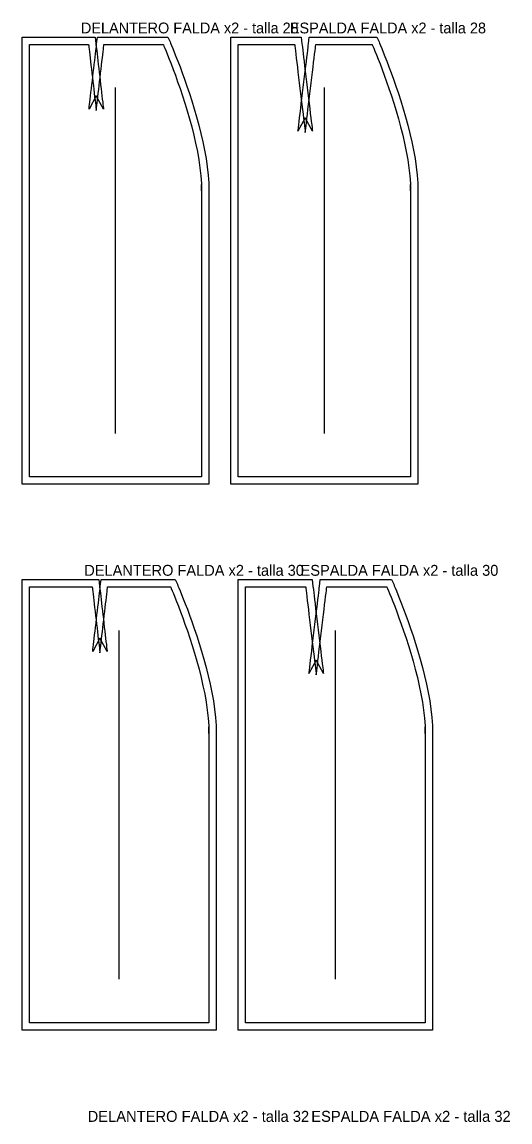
# Model space of a CAD drawing. Header units: centimetres. Extents: x -1 to 69, y -361 to 3.
# Drawn here: x -1 to 65.6, y -147 to 3.1 of the extents above; entities that cross this region are included whole.
import ezdxf

# ---------------------------------------------------------------- set-up
doc = ezdxf.new("R2010")
doc.units = ezdxf.units.CM
for name, color, linetype in [('15_SeamAllowance', 4, 'CONTINUOUS'), ('1_Boundary', 7, 'CONTINUOUS'), ('4_Notch', 1, 'CONTINUOUS'), ('5_Grainline', 3, 'CONTINUOUS'), ('8_Text', 7, 'CONTINUOUS')]:
    doc.layers.add(name, color=color, linetype=linetype)

msp = doc.modelspace()

# ---------------------------------------------------------------- linework, layer by layer
at = {"layer": '15_SeamAllowance'}
for points in [[(-1, 1), (0.0409, 1), (0.1589, 1), (0.347, 1), (0.5981, 1), (0.9054, 1), (1.2617, 1), (1.6601, 1), (2.0935, 1), (2.555, 1), (3.0375, 1), (3.534, 1), (4.0375, 1), (4.541, 1), (5.0375, 1), (5.52, 1), (5.9815, 1), (6.4149, 1), (6.8133, 1), (7.1696, 1), (7.4769, 1), (7.728, 1), (7.9161, 1), (8.0341, 1), (8.9651, 1), (9.0736, 0.0703), (9.0889, -0.0612), (9.1134, -0.2708), (9.146, -0.5508), (9.186, -0.8932), (9.2323, -1.2904), (9.2841, -1.7344), (9.3405, -2.2175), (9.4005, -2.7318), (9.4632, -3.2695), (9.5278, -3.8229), (9.5933, -4.3841), (9.6587, -4.9453), (9.7233, -5.4987), (9.786, -6.0365), (9.846, -6.5508), (9.9024, -7.0339), (9.9542, -7.4779), (10.0005, -7.875), (10.0405, -8.2175), (10.0731, -8.4974), (10.0976, -8.707), (10.1129, -8.8385), (9.125, -7), (8.1371, -8.8385), (8.1524, -8.707), (8.1769, -8.4974), (8.2095, -8.2175), (8.2495, -7.875), (8.2958, -7.4779), (8.3476, -7.0339), (8.404, -6.5508), (8.464, -6.0365), (8.5267, -5.4987), (8.5913, -4.9453), (8.6567, -4.3841), (8.7222, -3.8229), (8.7868, -3.2695), (8.8495, -2.7318), (8.9095, -2.2175), (8.9659, -1.7344), (9.0177, -1.2904), (9.064, -0.8932), (9.104, -0.5508), (9.1366, -0.2708), (9.1611, -0.0612), (9.1764, 0.0703), (9.2849, 1), (10.2159, 1), (10.3339, 1), (10.522, 1), (10.7731, 1), (11.0804, 1), (11.4367, 1), (11.8351, 1), (12.2685, 1), (12.73, 1), (13.2125, 1), (13.709, 1), (14.2125, 1), (14.716, 1), (15.2125, 1), (15.695, 1), (16.1565, 1), (16.5899, 1), (16.9883, 1), (17.3446, 1), (17.6519, 1), (17.903, 1), (18.0911, 1), (18.2091, 1), (18.9065, 1), (19.1951, 0.3341), (19.2739, 0.1498), (19.3984, -0.1461), (19.5642, -0.5466), (19.7665, -1.0448), (20.0009, -1.6338), (20.2627, -2.3066), (20.5475, -3.0564), (20.8507, -3.8764), (21.1678, -4.7596), (21.4941, -5.6992), (21.8252, -6.6884), (22.1566, -7.7205), (22.4836, -8.7885), (22.8016, -9.8858), (23.1062, -11.0057), (23.3928, -12.1415), (23.6568, -13.2867), (23.8934, -14.4348), (24.0981, -15.5794), (24.2662, -16.7143), (24.3926, -17.8335), (24.4725, -18.931), (24.5, -19.987), (24.5, -20.3123), (24.5, -20.9774), (24.5, -21.9629), (24.5, -23.2361), (24.5, -24.7645), (24.5, -26.5156), (24.5, -28.4568), (24.5, -30.5556), (24.5, -32.7793), (24.5, -35.0955), (24.5, -37.4716), (24.5, -39.875), (24.5, -42.2732), (24.5, -44.6337), (24.5, -46.9238), (24.5, -49.1111), (24.5, -51.163), (24.5, -53.0469), (24.5, -54.7303), (24.5, -56.1806), (24.5, -57.3652), (24.5, -58.2517), (24.5, -58.8075), (24.5, -60), (23.381, -60), (23.0376, -60), (22.4902, -60), (21.7593, -60), (20.8651, -60), (19.8281, -60), (18.6688, -60), (17.4074, -60), (16.0645, -60), (14.6603, -60), (13.2154, -60), (11.75, -60), (10.2846, -60), (8.8397, -60), (7.4355, -60), (6.0926, -60), (4.8312, -60), (3.6719, -60), (2.6349, -60), (1.7407, -60), (1.0098, -60), (0.4624, -60), (0.119, -60), (-1, -60), (-1, -58.7012), (-1, -57.8391), (-1, -56.4648), (-1, -54.6296), (-1, -52.3847), (-1, -49.7813), (-1, -46.8705), (-1, -43.7037), (-1, -40.332), (-1, -36.8067), (-1, -33.179), (-1, -29.5), (-1, -25.821), (-1, -22.1933), (-1, -18.668), (-1, -15.2963), (-1, -12.1295), (-1, -9.2188), (-1, -6.6153), (-1, -4.3704), (-1, -2.5352), (-1, -1.1609), (-1, -0.2988)], [(27.5, 1), (28.5389, 1), (28.6511, 1), (28.8301, 1), (29.069, 1), (29.3613, 1), (29.7002, 1), (30.0791, 1), (30.4914, 1), (30.9304, 1), (31.3894, 1), (31.8617, 1), (32.3406, 1), (32.8196, 1), (33.2919, 1), (33.7509, 1), (34.1898, 1), (34.6021, 1), (34.9811, 1), (35.32, 1), (35.6123, 1), (35.8512, 1), (36.0301, 1), (36.1424, 1), (37.0681, 1), (37.1814, 0.0587), (37.2025, -0.1167), (37.2361, -0.3962), (37.281, -0.7694), (37.336, -1.226), (37.3997, -1.7555), (37.4709, -2.3476), (37.5484, -2.9917), (37.6309, -3.6774), (37.7172, -4.3944), (37.8059, -5.1323), (37.896, -5.8805), (37.986, -6.6288), (38.0748, -7.3667), (38.161, -8.0837), (38.2435, -8.7694), (38.321, -9.4135), (38.3923, -10.0055), (38.456, -10.5351), (38.5109, -10.9917), (38.5558, -11.3649), (38.5894, -11.6444), (38.6105, -11.8198), (37.625, -10), (36.6395, -11.8198), (36.6606, -11.6444), (36.6942, -11.3649), (36.7391, -10.9917), (36.794, -10.5351), (36.8577, -10.0055), (36.929, -9.4135), (37.0065, -8.7694), (37.089, -8.0837), (37.1752, -7.3667), (37.264, -6.6288), (37.354, -5.8805), (37.4441, -5.1323), (37.5328, -4.3944), (37.6191, -3.6774), (37.7016, -2.9917), (37.7791, -2.3476), (37.8503, -1.7555), (37.914, -1.226), (37.969, -0.7694), (38.0139, -0.3962), (38.0475, -0.1167), (38.0686, 0.0587), (38.1819, 1), (39.1076, 1), (39.2199, 1), (39.3988, 1), (39.6377, 1), (39.93, 1), (40.2689, 1), (40.6479, 1), (41.0602, 1), (41.4991, 1), (41.9581, 1), (42.4304, 1), (42.9094, 1), (43.3883, 1), (43.8606, 1), (44.3196, 1), (44.7586, 1), (45.1709, 1), (45.5498, 1), (45.8887, 1), (46.181, 1), (46.4199, 1), (46.5989, 1), (46.7111, 1), (47.4065, 1), (47.6951, 0.3341), (47.7739, 0.1498), (47.8984, -0.1461), (48.0642, -0.5466), (48.2665, -1.0448), (48.5009, -1.6338), (48.7627, -2.3066), (49.0475, -3.0564), (49.3507, -3.8764), (49.6678, -4.7596), (49.9941, -5.6992), (50.3252, -6.6884), (50.6566, -7.7205), (50.9836, -8.7885), (51.3016, -9.8858), (51.6062, -11.0057), (51.8928, -12.1415), (52.1568, -13.2867), (52.3934, -14.4348), (52.5981, -15.5794), (52.7662, -16.7143), (52.8926, -17.8335), (52.9725, -18.931), (53, -19.987), (53, -20.3123), (53, -20.9774), (53, -21.9629), (53, -23.2361), (53, -24.7645), (53, -26.5156), (53, -28.4568), (53, -30.5556), (53, -32.7793), (53, -35.0955), (53, -37.4716), (53, -39.875), (53, -42.2732), (53, -44.6337), (53, -46.9238), (53, -49.1111), (53, -51.163), (53, -53.0469), (53, -54.7303), (53, -56.1806), (53, -57.3652), (53, -58.2517), (53, -58.8075), (53, -60), (51.881, -60), (51.5376, -60), (50.9902, -60), (50.2593, -60), (49.3651, -60), (48.3281, -60), (47.1688, -60), (45.9074, -60), (44.5645, -60), (43.1603, -60), (41.7154, -60), (40.25, -60), (38.7846, -60), (37.3397, -60), (35.9355, -60), (34.5926, -60), (33.3312, -60), (32.1719, -60), (31.1349, -60), (30.2407, -60), (29.5098, -60), (28.9624, -60), (28.619, -60), (27.5, -60), (27.5, -58.7012), (27.5, -57.8391), (27.5, -56.4648), (27.5, -54.6296), (27.5, -52.3847), (27.5, -49.7813), (27.5, -46.8705), (27.5, -43.7037), (27.5, -40.332), (27.5, -36.8067), (27.5, -33.179), (27.5, -29.5), (27.5, -25.821), (27.5, -22.1933), (27.5, -18.668), (27.5, -15.2963), (27.5, -12.1295), (27.5, -9.2188), (27.5, -6.6153), (27.5, -4.3704), (27.5, -2.5352), (27.5, -1.1609), (27.5, -0.2988)], [(-1, -73), (0.0434, -73), (0.1687, -73), (0.3685, -73), (0.6352, -73), (0.9615, -73), (1.3398, -73), (1.7629, -73), (2.2231, -73), (2.7132, -73), (3.2255, -73), (3.7528, -73), (4.2875, -73), (4.8222, -73), (5.3495, -73), (5.8618, -73), (6.3519, -73), (6.8121, -73), (7.2352, -73), (7.6135, -73), (7.9398, -73), (8.2065, -73), (8.4063, -73), (8.5316, -73), (9.4651, -73), (9.5736, -73.9297), (9.5889, -74.0612), (9.6134, -74.2708), (9.646, -74.5508), (9.686, -74.8932), (9.7323, -75.2904), (9.7841, -75.7344), (9.8405, -76.2175), (9.9005, -76.7318), (9.9632, -77.2695), (10.0278, -77.8229), (10.0933, -78.3841), (10.1587, -78.9453), (10.2233, -79.4987), (10.286, -80.0365), (10.346, -80.5508), (10.4024, -81.0339), (10.4542, -81.4779), (10.5005, -81.875), (10.5405, -82.2175), (10.5731, -82.4974), (10.5976, -82.707), (10.6129, -82.8385), (9.625, -81), (8.6371, -82.8385), (8.6524, -82.707), (8.6769, -82.4974), (8.7095, -82.2175), (8.7495, -81.875), (8.7958, -81.4779), (8.8476, -81.0339), (8.904, -80.5508), (8.964, -80.0365), (9.0267, -79.4987), (9.0913, -78.9453), (9.1567, -78.3841), (9.2222, -77.8229), (9.2868, -77.2695), (9.3495, -76.7318), (9.4095, -76.2175), (9.4659, -75.7344), (9.5177, -75.2904), (9.564, -74.8932), (9.604, -74.5508), (9.6366, -74.2708), (9.6611, -74.0612), (9.6764, -73.9297), (9.7849, -73), (10.7184, -73), (10.8437, -73), (11.0435, -73), (11.3102, -73), (11.6365, -73), (12.0148, -73), (12.4379, -73), (12.8981, -73), (13.3882, -73), (13.9005, -73), (14.4278, -73), (14.9625, -73), (15.4972, -73), (16.0245, -73), (16.5368, -73), (17.0269, -73), (17.4871, -73), (17.9102, -73), (18.2885, -73), (18.6148, -73), (18.8815, -73), (19.0813, -73), (19.2066, -73), (19.9065, -73), (20.1951, -73.6659), (20.2739, -73.8502), (20.3984, -74.1461), (20.5642, -74.5466), (20.7665, -75.0448), (21.0009, -75.6338), (21.2627, -76.3066), (21.5475, -77.0564), (21.8507, -77.8764), (22.1678, -78.7596), (22.4941, -79.6992), (22.8252, -80.6884), (23.1566, -81.7205), (23.4836, -82.7885), (23.8016, -83.8858), (24.1062, -85.0057), (24.3928, -86.1415), (24.6568, -87.2867), (24.8934, -88.4348), (25.0981, -89.5794), (25.2662, -90.7143), (25.3926, -91.8335), (25.4725, -92.931), (25.5, -93.987), (25.5, -94.3148), (25.5, -94.9873), (25.5, -95.9844), (25.5, -97.2731), (25.5, -98.8206), (25.5, -100.5938), (25.5, -102.5596), (25.5, -104.6852), (25.5, -106.9375), (25.5, -109.2836), (25.5, -111.6904), (25.5, -114.125), (25.5, -116.5544), (25.5, -118.9456), (25.5, -121.2656), (25.5, -123.4815), (25.5, -125.5602), (25.5, -127.4688), (25.5, -129.1742), (25.5, -130.6435), (25.5, -131.8438), (25.5, -132.7419), (25.5, -133.305), (25.5, -134.5), (24.3759, -134.5), (24.0179, -134.5), (23.4473, -134.5), (22.6852, -134.5), (21.753, -134.5), (20.6719, -134.5), (19.4632, -134.5), (18.1481, -134.5), (16.748, -134.5), (15.2841, -134.5), (13.7777, -134.5), (12.25, -134.5), (10.7223, -134.5), (9.2159, -134.5), (7.752, -134.5), (6.3519, -134.5), (5.0368, -134.5), (3.8281, -134.5), (2.747, -134.5), (1.8148, -134.5), (1.0527, -134.5), (0.4821, -134.5), (0.1241, -134.5), (-1, -134.5), (-1, -133.1987), (-1, -132.3293), (-1, -130.9434), (-1, -129.0926), (-1, -126.8286), (-1, -124.2031), (-1, -121.2677), (-1, -118.0741), (-1, -114.6738), (-1, -111.1186), (-1, -107.4601), (-1, -103.75), (-1, -100.0399), (-1, -96.3814), (-1, -92.8262), (-1, -89.4259), (-1, -86.2323), (-1, -83.2969), (-1, -80.6714), (-1, -78.4074), (-1, -76.5566), (-1, -75.1707), (-1, -74.3013)], [(28.5, -73), (29.5414, -73), (29.661, -73), (29.8515, -73), (30.106, -73), (30.4173, -73), (30.7783, -73), (31.1819, -73), (31.6211, -73), (32.0886, -73), (32.5774, -73), (33.0805, -73), (33.5906, -73), (34.1008, -73), (34.6038, -73), (35.0927, -73), (35.5602, -73), (35.9993, -73), (36.4029, -73), (36.7639, -73), (37.0752, -73), (37.3297, -73), (37.5203, -73), (37.6398, -73), (38.5681, -73), (38.6814, -73.9413), (38.7025, -74.1167), (38.7361, -74.3962), (38.781, -74.7694), (38.836, -75.226), (38.8997, -75.7555), (38.9709, -76.3476), (39.0484, -76.9917), (39.1309, -77.6774), (39.2172, -78.3944), (39.3059, -79.1323), (39.396, -79.8805), (39.486, -80.6288), (39.5748, -81.3667), (39.661, -82.0837), (39.7435, -82.7694), (39.821, -83.4135), (39.8923, -84.0055), (39.956, -84.5351), (40.0109, -84.9917), (40.0558, -85.3649), (40.0894, -85.6444), (40.1105, -85.8198), (39.125, -84), (38.1395, -85.8198), (38.1606, -85.6444), (38.1942, -85.3649), (38.2391, -84.9917), (38.294, -84.5351), (38.3577, -84.0055), (38.429, -83.4135), (38.5065, -82.7694), (38.589, -82.0837), (38.6752, -81.3667), (38.764, -80.6288), (38.854, -79.8805), (38.9441, -79.1323), (39.0328, -78.3944), (39.1191, -77.6774), (39.2016, -76.9917), (39.2791, -76.3476), (39.3503, -75.7555), (39.414, -75.226), (39.469, -74.7694), (39.5139, -74.3962), (39.5475, -74.1167), (39.5686, -73.9413), (39.6819, -73), (40.6102, -73), (40.7297, -73), (40.9203, -73), (41.1748, -73), (41.4861, -73), (41.8471, -73), (42.2507, -73), (42.6898, -73), (43.1573, -73), (43.6462, -73), (44.1492, -73), (44.6594, -73), (45.1695, -73), (45.6726, -73), (46.1614, -73), (46.6289, -73), (47.0681, -73), (47.4717, -73), (47.8327, -73), (48.144, -73), (48.3985, -73), (48.589, -73), (48.7086, -73), (49.4065, -73), (49.6951, -73.6659), (49.7739, -73.8502), (49.8984, -74.1461), (50.0642, -74.5466), (50.2665, -75.0448), (50.5009, -75.6338), (50.7627, -76.3066), (51.0475, -77.0564), (51.3507, -77.8764), (51.6678, -78.7596), (51.9941, -79.6992), (52.3252, -80.6884), (52.6566, -81.7205), (52.9836, -82.7885), (53.3016, -83.8858), (53.6062, -85.0057), (53.8928, -86.1415), (54.1568, -87.2867), (54.3934, -88.4348), (54.5981, -89.5794), (54.7662, -90.7143), (54.8926, -91.8335), (54.9725, -92.931), (55, -93.987), (55, -94.3148), (55, -94.9873), (55, -95.9844), (55, -97.2731), (55, -98.8206), (55, -100.5938), (55, -102.5596), (55, -104.6852), (55, -106.9375), (55, -109.2836), (55, -111.6904), (55, -114.125), (55, -116.5544), (55, -118.9456), (55, -121.2656), (55, -123.4815), (55, -125.5602), (55, -127.4688), (55, -129.1742), (55, -130.6435), (55, -131.8438), (55, -132.7419), (55, -133.305), (55, -134.5), (53.8759, -134.5), (53.5179, -134.5), (52.9473, -134.5), (52.1852, -134.5), (51.253, -134.5), (50.1719, -134.5), (48.9632, -134.5), (47.6481, -134.5), (46.248, -134.5), (44.7841, -134.5), (43.2777, -134.5), (41.75, -134.5), (40.2223, -134.5), (38.7159, -134.5), (37.252, -134.5), (35.8519, -134.5), (34.5368, -134.5), (33.3281, -134.5), (32.247, -134.5), (31.3148, -134.5), (30.5527, -134.5), (29.9821, -134.5), (29.6241, -134.5), (28.5, -134.5), (28.5, -133.1987), (28.5, -132.3293), (28.5, -130.9434), (28.5, -129.0926), (28.5, -126.8286), (28.5, -124.2031), (28.5, -121.2677), (28.5, -118.0741), (28.5, -114.6738), (28.5, -111.1186), (28.5, -107.4601), (28.5, -103.75), (28.5, -100.0399), (28.5, -96.3814), (28.5, -92.8262), (28.5, -89.4259), (28.5, -86.2323), (28.5, -83.2969), (28.5, -80.6714), (28.5, -78.4074), (28.5, -76.5566), (28.5, -75.1707), (28.5, -74.3013)]]:
    msp.add_lwpolyline(points, close=True, dxfattribs=at)
at = {"layer": '1_Boundary'}
for points in [[(0, 0), (0.0409, 0), (0.1589, 0), (0.347, 0), (0.5981, 0), (0.9054, 0), (1.2617, 0), (1.6601, 0), (2.0935, 0), (2.555, 0), (3.0375, 0), (3.534, 0), (4.0375, 0), (4.541, 0), (5.0375, 0), (5.52, 0), (5.9815, 0), (6.4149, 0), (6.8133, 0), (7.1696, 0), (7.4769, 0), (7.728, 0), (7.9161, 0), (8.0341, 0), (8.075, 0), (8.0803, -0.0456), (8.0957, -0.1771), (8.1201, -0.3867), (8.1528, -0.6667), (8.1927, -1.0091), (8.2391, -1.4063), (8.2909, -1.8503), (8.3472, -2.3333), (8.4072, -2.8477), (8.47, -3.3854), (8.5345, -3.9388), (8.6, -4.5), (8.6655, -5.0612), (8.73, -5.6146), (8.7928, -6.1523), (8.8528, -6.6667), (8.9091, -7.1497), (8.9609, -7.5938), (9.0073, -7.9909), (9.0472, -8.3333), (9.0799, -8.6133), (9.1043, -8.8229), (9.1197, -8.9544), (9.125, -9), (9.1303, -8.9544), (9.1457, -8.8229), (9.1701, -8.6133), (9.2028, -8.3333), (9.2427, -7.9909), (9.2891, -7.5938), (9.3409, -7.1497), (9.3972, -6.6667), (9.4572, -6.1523), (9.52, -5.6146), (9.5845, -5.0612), (9.65, -4.5), (9.7155, -3.9388), (9.78, -3.3854), (9.8428, -2.8477), (9.9028, -2.3333), (9.9591, -1.8503), (10.0109, -1.4063), (10.0573, -1.0091), (10.0972, -0.6667), (10.1299, -0.3867), (10.1543, -0.1771), (10.1697, -0.0456), (10.175, 0), (10.2159, 0), (10.3339, 0), (10.522, 0), (10.7731, 0), (11.0804, 0), (11.4367, 0), (11.8351, 0), (12.2685, 0), (12.73, 0), (13.2125, 0), (13.709, 0), (14.2125, 0), (14.716, 0), (15.2125, 0), (15.695, 0), (16.1565, 0), (16.5899, 0), (16.9883, 0), (17.3446, 0), (17.6519, 0), (17.903, 0), (18.0911, 0), (18.2091, 0), (18.25, 0), (18.2766, -0.0613), (18.3533, -0.2407), (18.4756, -0.5313), (18.6389, -0.9259), (18.8387, -1.4178), (19.0703, -2), (19.3293, -2.6655), (19.6111, -3.4074), (19.9111, -4.2188), (20.2248, -5.0926), (20.5476, -6.022), (20.875, -7), (21.2024, -8.0197), (21.5252, -9.0741), (21.8389, -10.1563), (22.1389, -11.2593), (22.4207, -12.3762), (22.6797, -13.5), (22.9113, -14.6238), (23.1111, -15.7407), (23.2744, -16.8438), (23.3967, -17.9259), (23.4734, -18.9803), (23.5, -20), (23.5, -20.3123), (23.5, -20.9774), (23.5, -21.9629), (23.5, -23.2361), (23.5, -24.7645), (23.5, -26.5156), (23.5, -28.4568), (23.5, -30.5556), (23.5, -32.7793), (23.5, -35.0955), (23.5, -37.4716), (23.5, -39.875), (23.5, -42.2732), (23.5, -44.6337), (23.5, -46.9238), (23.5, -49.1111), (23.5, -51.163), (23.5, -53.0469), (23.5, -54.7303), (23.5, -56.1806), (23.5, -57.3652), (23.5, -58.2517), (23.5, -58.8075), (23.5, -59), (23.381, -59), (23.0376, -59), (22.4902, -59), (21.7593, -59), (20.8651, -59), (19.8281, -59), (18.6688, -59), (17.4074, -59), (16.0645, -59), (14.6603, -59), (13.2154, -59), (11.75, -59), (10.2846, -59), (8.8397, -59), (7.4355, -59), (6.0926, -59), (4.8312, -59), (3.6719, -59), (2.6349, -59), (1.7407, -59), (1.0098, -59), (0.4624, -59), (0.119, -59), (0, -59), (0, -58.7012), (0, -57.8391), (0, -56.4648), (0, -54.6296), (0, -52.3847), (0, -49.7813), (0, -46.8705), (0, -43.7037), (0, -40.332), (0, -36.8067), (0, -33.179), (0, -29.5), (0, -25.821), (0, -22.1933), (0, -18.668), (0, -15.2963), (0, -12.1295), (0, -9.2188), (0, -6.6153), (0, -4.3704), (0, -2.5352), (0, -1.1609), (0, -0.2988), (0, 0)], [(28.5, 0), (28.5389, 0), (28.6511, 0), (28.8301, 0), (29.069, 0), (29.3613, 0), (29.7002, 0), (30.0791, 0), (30.4914, 0), (30.9304, 0), (31.3894, 0), (31.8617, 0), (32.3406, 0), (32.8196, 0), (33.2919, 0), (33.7509, 0), (34.1898, 0), (34.6021, 0), (34.9811, 0), (35.32, 0), (35.6123, 0), (35.8512, 0), (36.0301, 0), (36.1424, 0), (36.1812, 0), (36.1886, -0.0608), (36.2097, -0.2361), (36.2433, -0.5156), (36.2882, -0.8889), (36.3431, -1.3455), (36.4068, -1.875), (36.4781, -2.467), (36.5556, -3.1111), (36.6381, -3.7969), (36.7243, -4.5139), (36.8131, -5.2517), (36.9031, -6), (36.9932, -6.7483), (37.0819, -7.4861), (37.1682, -8.2031), (37.2507, -8.8889), (37.3282, -9.533), (37.3994, -10.125), (37.4631, -10.6545), (37.5181, -11.1111), (37.563, -11.4844), (37.5966, -11.7639), (37.6177, -11.9392), (37.625, -12), (37.6323, -11.9392), (37.6534, -11.7639), (37.687, -11.4844), (37.7319, -11.1111), (37.7869, -10.6545), (37.8506, -10.125), (37.9218, -9.533), (37.9993, -8.8889), (38.0818, -8.2031), (38.1681, -7.4861), (38.2568, -6.7483), (38.3469, -6), (38.4369, -5.2517), (38.5257, -4.5139), (38.6119, -3.7969), (38.6944, -3.1111), (38.7719, -2.467), (38.8432, -1.875), (38.9069, -1.3455), (38.9618, -0.8889), (39.0067, -0.5156), (39.0403, -0.2361), (39.0614, -0.0608), (39.0688, 0), (39.1076, 0), (39.2199, 0), (39.3988, 0), (39.6377, 0), (39.93, 0), (40.2689, 0), (40.6479, 0), (41.0602, 0), (41.4991, 0), (41.9581, 0), (42.4304, 0), (42.9094, 0), (43.3883, 0), (43.8606, 0), (44.3196, 0), (44.7586, 0), (45.1709, 0), (45.5498, 0), (45.8887, 0), (46.181, 0), (46.4199, 0), (46.5989, 0), (46.7111, 0), (46.75, 0), (46.7766, -0.0613), (46.8533, -0.2407), (46.9756, -0.5313), (47.1389, -0.9259), (47.3387, -1.4178), (47.5703, -2), (47.8293, -2.6655), (48.1111, -3.4074), (48.4111, -4.2188), (48.7248, -5.0926), (49.0476, -6.022), (49.375, -7), (49.7024, -8.0197), (50.0252, -9.0741), (50.3389, -10.1563), (50.6389, -11.2593), (50.9207, -12.3762), (51.1797, -13.5), (51.4113, -14.6238), (51.6111, -15.7407), (51.7744, -16.8438), (51.8967, -17.9259), (51.9734, -18.9803), (52, -20), (52, -20.3123), (52, -20.9774), (52, -21.9629), (52, -23.2361), (52, -24.7645), (52, -26.5156), (52, -28.4568), (52, -30.5556), (52, -32.7793), (52, -35.0955), (52, -37.4716), (52, -39.875), (52, -42.2732), (52, -44.6337), (52, -46.9238), (52, -49.1111), (52, -51.163), (52, -53.0469), (52, -54.7303), (52, -56.1806), (52, -57.3652), (52, -58.2517), (52, -58.8075), (52, -59), (51.881, -59), (51.5376, -59), (50.9902, -59), (50.2593, -59), (49.3651, -59), (48.3281, -59), (47.1688, -59), (45.9074, -59), (44.5645, -59), (43.1603, -59), (41.7154, -59), (40.25, -59), (38.7846, -59), (37.3397, -59), (35.9355, -59), (34.5926, -59), (33.3312, -59), (32.1719, -59), (31.1349, -59), (30.2407, -59), (29.5098, -59), (28.9624, -59), (28.619, -59), (28.5, -59), (28.5, -58.7012), (28.5, -57.8391), (28.5, -56.4648), (28.5, -54.6296), (28.5, -52.3847), (28.5, -49.7813), (28.5, -46.8705), (28.5, -43.7037), (28.5, -40.332), (28.5, -36.8067), (28.5, -33.179), (28.5, -29.5), (28.5, -25.821), (28.5, -22.1933), (28.5, -18.668), (28.5, -15.2963), (28.5, -12.1295), (28.5, -9.2188), (28.5, -6.6153), (28.5, -4.3704), (28.5, -2.5352), (28.5, -1.1609), (28.5, -0.2988), (28.5, 0)], [(0, -74), (0.0434, -74), (0.1687, -74), (0.3685, -74), (0.6352, -74), (0.9615, -74), (1.3398, -74), (1.7629, -74), (2.2231, -74), (2.7132, -74), (3.2255, -74), (3.7528, -74), (4.2875, -74), (4.8222, -74), (5.3495, -74), (5.8618, -74), (6.3519, -74), (6.8121, -74), (7.2352, -74), (7.6135, -74), (7.9398, -74), (8.2065, -74), (8.4063, -74), (8.5316, -74), (8.575, -74), (8.5803, -74.0456), (8.5957, -74.1771), (8.6201, -74.3867), (8.6528, -74.6667), (8.6927, -75.0091), (8.7391, -75.4063), (8.7909, -75.8503), (8.8472, -76.3333), (8.9072, -76.8477), (8.97, -77.3854), (9.0345, -77.9388), (9.1, -78.5), (9.1655, -79.0612), (9.23, -79.6146), (9.2928, -80.1523), (9.3528, -80.6667), (9.4091, -81.1497), (9.4609, -81.5938), (9.5073, -81.9909), (9.5472, -82.3333), (9.5799, -82.6133), (9.6043, -82.8229), (9.6197, -82.9544), (9.625, -83), (9.6303, -82.9544), (9.6457, -82.8229), (9.6701, -82.6133), (9.7028, -82.3333), (9.7427, -81.9909), (9.7891, -81.5938), (9.8409, -81.1497), (9.8972, -80.6667), (9.9572, -80.1523), (10.02, -79.6146), (10.0845, -79.0612), (10.15, -78.5), (10.2155, -77.9388), (10.28, -77.3854), (10.3428, -76.8477), (10.4028, -76.3333), (10.4591, -75.8503), (10.5109, -75.4063), (10.5573, -75.0091), (10.5972, -74.6667), (10.6299, -74.3867), (10.6543, -74.1771), (10.6697, -74.0456), (10.675, -74), (10.7184, -74), (10.8437, -74), (11.0435, -74), (11.3102, -74), (11.6365, -74), (12.0148, -74), (12.4379, -74), (12.8981, -74), (13.3882, -74), (13.9005, -74), (14.4278, -74), (14.9625, -74), (15.4972, -74), (16.0245, -74), (16.5368, -74), (17.0269, -74), (17.4871, -74), (17.9102, -74), (18.2885, -74), (18.6148, -74), (18.8815, -74), (19.0813, -74), (19.2066, -74), (19.25, -74), (19.2766, -74.0613), (19.3533, -74.2407), (19.4756, -74.5313), (19.6389, -74.9259), (19.8387, -75.4178), (20.0703, -76), (20.3293, -76.6655), (20.6111, -77.4074), (20.9111, -78.2188), (21.2248, -79.0926), (21.5476, -80.022), (21.875, -81), (22.2024, -82.0197), (22.5252, -83.0741), (22.8389, -84.1563), (23.1389, -85.2593), (23.4207, -86.3762), (23.6797, -87.5), (23.9113, -88.6238), (24.1111, -89.7407), (24.2744, -90.8438), (24.3967, -91.9259), (24.4734, -92.9803), (24.5, -94), (24.5, -94.3148), (24.5, -94.9873), (24.5, -95.9844), (24.5, -97.2731), (24.5, -98.8206), (24.5, -100.5938), (24.5, -102.5596), (24.5, -104.6852), (24.5, -106.9375), (24.5, -109.2836), (24.5, -111.6904), (24.5, -114.125), (24.5, -116.5544), (24.5, -118.9456), (24.5, -121.2656), (24.5, -123.4815), (24.5, -125.5602), (24.5, -127.4688), (24.5, -129.1742), (24.5, -130.6435), (24.5, -131.8438), (24.5, -132.7419), (24.5, -133.305), (24.5, -133.5), (24.3759, -133.5), (24.0179, -133.5), (23.4473, -133.5), (22.6852, -133.5), (21.753, -133.5), (20.6719, -133.5), (19.4632, -133.5), (18.1481, -133.5), (16.748, -133.5), (15.2841, -133.5), (13.7777, -133.5), (12.25, -133.5), (10.7223, -133.5), (9.2159, -133.5), (7.752, -133.5), (6.3519, -133.5), (5.0368, -133.5), (3.8281, -133.5), (2.747, -133.5), (1.8148, -133.5), (1.0527, -133.5), (0.4821, -133.5), (0.1241, -133.5), (0, -133.5), (0, -133.1987), (0, -132.3293), (0, -130.9434), (0, -129.0926), (0, -126.8286), (0, -124.2031), (0, -121.2677), (0, -118.0741), (0, -114.6738), (0, -111.1186), (0, -107.4601), (0, -103.75), (0, -100.0399), (0, -96.3814), (0, -92.8262), (0, -89.4259), (0, -86.2323), (0, -83.2969), (0, -80.6714), (0, -78.4074), (0, -76.5566), (0, -75.1707), (0, -74.3013), (0, -74)], [(29.5, -74), (29.5414, -74), (29.661, -74), (29.8515, -74), (30.106, -74), (30.4173, -74), (30.7783, -74), (31.1819, -74), (31.6211, -74), (32.0886, -74), (32.5774, -74), (33.0805, -74), (33.5906, -74), (34.1008, -74), (34.6038, -74), (35.0927, -74), (35.5602, -74), (35.9993, -74), (36.4029, -74), (36.7639, -74), (37.0752, -74), (37.3297, -74), (37.5203, -74), (37.6398, -74), (37.6812, -74), (37.6886, -74.0608), (37.7097, -74.2361), (37.7433, -74.5156), (37.7882, -74.8889), (37.8431, -75.3455), (37.9068, -75.875), (37.9781, -76.467), (38.0556, -77.1111), (38.1381, -77.7969), (38.2243, -78.5139), (38.3131, -79.2517), (38.4031, -80), (38.4932, -80.7483), (38.5819, -81.4861), (38.6682, -82.2031), (38.7507, -82.8889), (38.8282, -83.533), (38.8994, -84.125), (38.9631, -84.6545), (39.0181, -85.1111), (39.063, -85.4844), (39.0966, -85.7639), (39.1177, -85.9392), (39.125, -86), (39.1323, -85.9392), (39.1534, -85.7639), (39.187, -85.4844), (39.2319, -85.1111), (39.2869, -84.6545), (39.3506, -84.125), (39.4218, -83.533), (39.4993, -82.8889), (39.5818, -82.2031), (39.6681, -81.4861), (39.7568, -80.7483), (39.8469, -80), (39.9369, -79.2517), (40.0257, -78.5139), (40.1119, -77.7969), (40.1944, -77.1111), (40.2719, -76.467), (40.3432, -75.875), (40.4069, -75.3455), (40.4618, -74.8889), (40.5067, -74.5156), (40.5403, -74.2361), (40.5614, -74.0608), (40.5688, -74), (40.6102, -74), (40.7297, -74), (40.9203, -74), (41.1748, -74), (41.4861, -74), (41.8471, -74), (42.2507, -74), (42.6898, -74), (43.1573, -74), (43.6462, -74), (44.1492, -74), (44.6594, -74), (45.1695, -74), (45.6726, -74), (46.1614, -74), (46.6289, -74), (47.0681, -74), (47.4717, -74), (47.8327, -74), (48.144, -74), (48.3985, -74), (48.589, -74), (48.7086, -74), (48.75, -74), (48.7766, -74.0613), (48.8533, -74.2407), (48.9756, -74.5313), (49.1389, -74.9259), (49.3387, -75.4178), (49.5703, -76), (49.8293, -76.6655), (50.1111, -77.4074), (50.4111, -78.2188), (50.7248, -79.0926), (51.0476, -80.022), (51.375, -81), (51.7024, -82.0197), (52.0252, -83.0741), (52.3389, -84.1563), (52.6389, -85.2593), (52.9207, -86.3762), (53.1797, -87.5), (53.4113, -88.6238), (53.6111, -89.7407), (53.7744, -90.8438), (53.8967, -91.9259), (53.9734, -92.9803), (54, -94), (54, -94.3148), (54, -94.9873), (54, -95.9844), (54, -97.2731), (54, -98.8206), (54, -100.5938), (54, -102.5596), (54, -104.6852), (54, -106.9375), (54, -109.2836), (54, -111.6904), (54, -114.125), (54, -116.5544), (54, -118.9456), (54, -121.2656), (54, -123.4815), (54, -125.5602), (54, -127.4688), (54, -129.1742), (54, -130.6435), (54, -131.8438), (54, -132.7419), (54, -133.305), (54, -133.5), (53.8759, -133.5), (53.5179, -133.5), (52.9473, -133.5), (52.1852, -133.5), (51.253, -133.5), (50.1719, -133.5), (48.9632, -133.5), (47.6481, -133.5), (46.248, -133.5), (44.7841, -133.5), (43.2777, -133.5), (41.75, -133.5), (40.2223, -133.5), (38.7159, -133.5), (37.252, -133.5), (35.8519, -133.5), (34.5368, -133.5), (33.3281, -133.5), (32.247, -133.5), (31.3148, -133.5), (30.5527, -133.5), (29.9821, -133.5), (29.6241, -133.5), (29.5, -133.5), (29.5, -133.1987), (29.5, -132.3293), (29.5, -130.9434), (29.5, -129.0926), (29.5, -126.8286), (29.5, -124.2031), (29.5, -121.2677), (29.5, -118.0741), (29.5, -114.6738), (29.5, -111.1186), (29.5, -107.4601), (29.5, -103.75), (29.5, -100.0399), (29.5, -96.3814), (29.5, -92.8262), (29.5, -89.4259), (29.5, -86.2323), (29.5, -83.2969), (29.5, -80.6714), (29.5, -78.4074), (29.5, -76.5566), (29.5, -75.1707), (29.5, -74.3013), (29.5, -74)]]:
    msp.add_lwpolyline(points, close=True, dxfattribs=at)
at = {"layer": '4_Notch'}
for p, q in [((23.5, -20), (23.5, -19.1)), ((52, -20), (52, -19.1)), ((24.5, -94), (24.5, -93.1)), ((54, -94), (54, -93.1))]:
    msp.add_line(p, q, dxfattribs=at)
at = {"layer": '5_Grainline'}
for p, q in [((11.75, -53.1), (11.75, -5.9)), ((40.25, -53.1), (40.25, -5.9)), ((12.25, -127.55), (12.25, -79.95)), ((41.75, -127.55), (41.75, -79.95))]:
    msp.add_line(p, q, dxfattribs=at)

# ---------------------------------------------------------------- texts
at = {"layer": '8_Text'}
for s, height, p in [('DELANTERO FALDA x2 - talla 28', 1.475, (7.03, 1.5)), ('ESPALDA FALDA x2 - talla 28', 1.475, (35.53, 1.5)), ('DELANTERO FALDA x2 - talla 30', 1.4875, (7.49, -72.5)), ('ESPALDA FALDA x2 - talla 30', 1.4875, (36.99, -72.5)), ('DELANTERO FALDA x2 - talla 32', 1.5, (7.95, -147)), ('ESPALDA FALDA x2 - talla 32', 1.5, (38.45, -147))]:
    msp.add_text(s, height=height, dxfattribs=at).set_placement(p)

doc.saveas('drawing.dxf')
